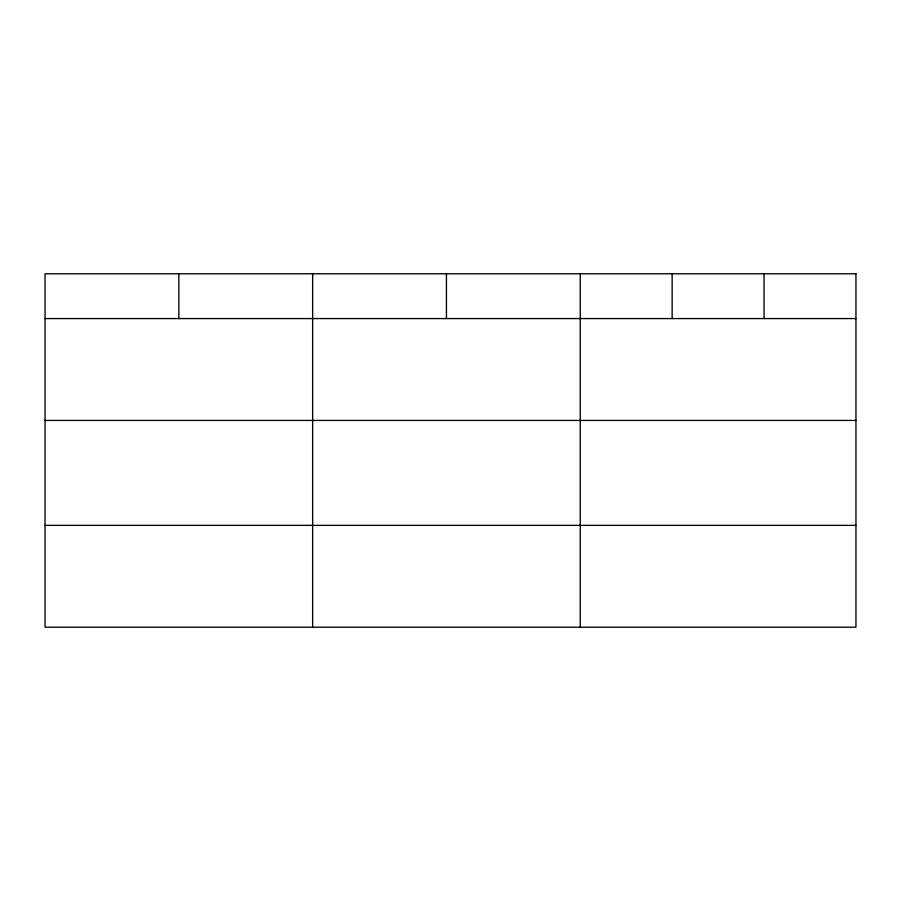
<?xml version="1.0" encoding="UTF-8"?>
<svg xmlns="http://www.w3.org/2000/svg" width="901" height="901" viewBox="0 0 901 901"><rect width="100%" height="100%" fill="white"/><g stroke="black" fill="none" stroke-linecap="round" stroke-linejoin="round"><path stroke-width="1.35" d="M45.05 318.571L855.95 318.571M45.05 420.429L855.95 420.429M45.05 525.362L855.95 525.362M764.048 273.78L764.048 318.571M672.146 273.78L672.146 318.571M580.244 273.78L580.244 627.22M446.445 273.78L446.445 318.571M312.647 273.78L312.647 627.22M178.849 273.78L178.849 318.571M855.95 273.78L45.05 273.78L45.05 627.22L855.95 627.22L855.95 273.78"/></g></svg>
